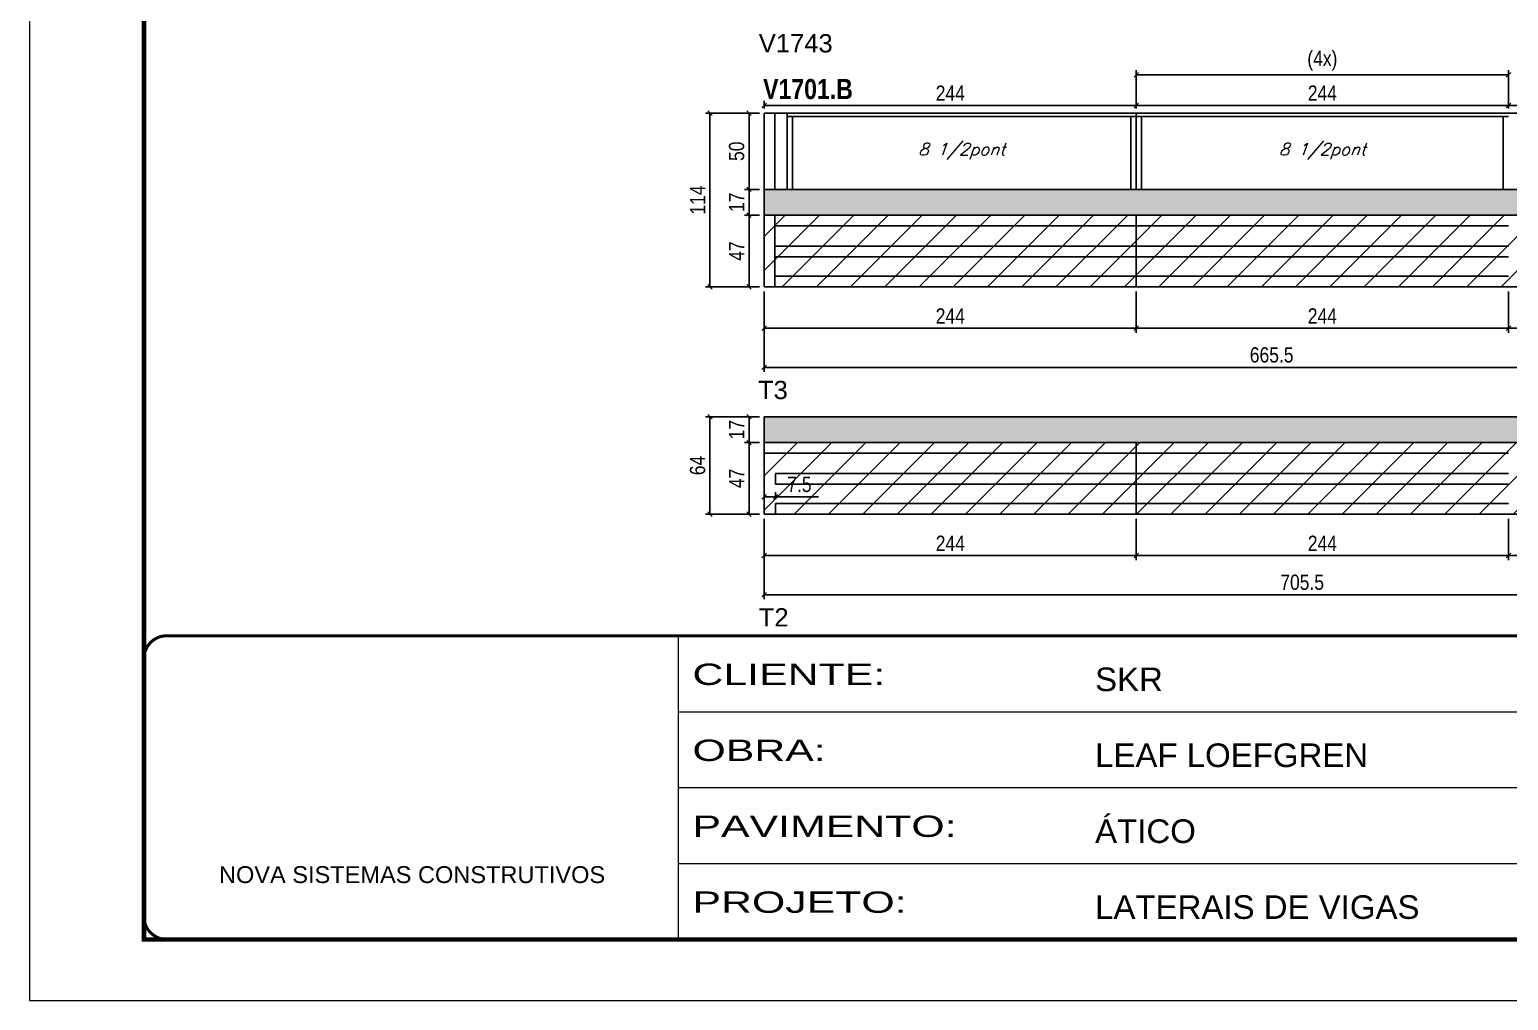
# Model space of a CAD drawing. Extents: x 3309 to 10008, y -2522 to 14608.
# Drawn here: x 4908 to 5878, y 12409 to 13046 of the extents above; entities that cross this region are included whole.
import ezdxf

# ---------------------------------------------------------------- set-up
doc = ezdxf.new("R2010")
doc.units = 0
doc.linetypes.add('CONTINUO', pattern=[0])
doc.linetypes.add('DASHED', pattern=[0.75, 0.5, -0.25])
for name, color, linetype in [('5', 5, 'Continuous'), ('COTA', 241, 'Continuous'), ('NOMENCLATURA', 7, 'Continuous'), ('Painéis', 200, 'Continuous'), ('SARR_2.2x7', 40, 'Continuous'), ('SARR_3.5x7', 81, 'Continuous'), ('texto', 7, 'Continuous')]:
    doc.layers.add(name, color=color, linetype=linetype)
for name, color, linetype, lineweight in [('Folhas', 255, 'Continuous', 9), ('Hachura', 251, 'Continuous', 9), ('SARRAFO DE PRESSAO', 251, 'DASHED', 9)]:
    doc.layers.add(name, color=color, linetype=linetype, lineweight=lineweight)
doc.styles.add('ARIAL', font='arial.ttf')
doc.styles.add('COTA TECNICA', font='techl___.ttf', dxfattribs={"height": 10})
doc.styles.add('Romans', font='romans.shx')
doc.styles.get("Standard").update_dxf_attribs({"font": 'arial.ttf'})
doc.styles.add('TECNICA', font='techb___.ttf', dxfattribs={"height": 10})
doc.styles.add('Tecnologia', font='')
doc.styles.get('Tecnologia').set_extended_font_data('Forgotten Futurist')
doc.dimstyles.new('PAINEL', dxfattribs={"dimtxt": 10, "dimasz": 3, "dimexe": 3, "dimexo": 3, "dimgap": 3, "dimtad": 1, "dimdec": 1, "dimzin": 12, "dimdsep": 46, "dimtxsty": 'COTA TECNICA', "dimblk1": 'OBLIQUE', "dimblk2": 'OBLIQUE', "dimsah": 1, "dimcen": 0.9, "dimclrd": 4, "dimclre": 4, "dimclrt": 240, "dimadec": 1, "dimazin": 3, "dimtfac": 1, "dimtdec": 1, "dimtmove": 0, "dimatfit": 3, "dimfxl": 1, "dimtolj": 1, "dimtzin": 12, "dimarcsym": 0})

# ---------------------------------------------------------------- blocks, each defined once
blk = doc.blocks.new('9999999999')
at = {"color": 30, "linetype": 'CONTINUO'}
for p, q in [((98564.56, 34230.21), (98564.56, 34429.45)), ((98564.56, 34379.64), (99583.98, 34379.64)), ((98564.56, 34329.83), (99487.98, 34329.83)), ((98564.56, 34280.02), (99487.98, 34280.02))]:
    blk.add_line(p, q, dxfattribs=at)
at = {"color": 30, "linetype": 'CONTINUO', "const_width": 2}
blk.add_lwpolyline([(99583.98, 34230.21), (99583.98, 34414.45, 0.414214), (99568.98, 34429.45), (98228.98, 34429.45, 0.414214), (98213.98, 34414.45), (98213.98, 34245.21, 0.414214), (98228.98, 34230.21), (99583.98, 34230.21)], format="xyb", dxfattribs=at)
at = {"layer": 'Folhas'}
blk.add_lwpolyline([(98138.98, 34190.21), (99623.98, 34190.21), (99623.98, 35240.21), (98138.98, 35240.21)], close=True, dxfattribs=at)
at = {"layer": 'Folhas', "color": 30, "const_width": 3}
blk.add_lwpolyline([(98213.98, 34230.21), (99583.98, 34230.21), (99583.98, 35200.21), (98213.98, 35200.21)], close=True, dxfattribs=at)
at = {"color": 7, "linetype": 'Continuous', "ltscale": 5, "style": 'ARIAL'}
for s, height, p in [('SKR', 15.483, (98837.68, 34393.13)), ('LEAF LOEFGREN', 15.4829, (98837.68, 34343.32)), ('ÁTICO', 15.483, (98837.68, 34293.51)), ('NOVA SISTEMAS CONSTRUTIVOS', 11.0592, (98263.19, 34267.21)), ('LATERAIS DE VIGAS', 15.4829, (98837.68, 34243.7))]:
    blk.add_text(s, height=height, dxfattribs=at).set_placement(p)
at = {"layer": 'Folhas', "color": 7, "style": 'Tecnologia', "width": 1.5}
for s, p in [('CLIENTE:', (98573.65, 34397.17)), ('OBRA:', (98573.65, 34347.31)), ('PAVIMENTO:', (98573.65, 34297.5)), ('PROJETO:', (98573.65, 34247.69))]:
    blk.add_text(s, height=14, dxfattribs=at).set_placement(p)
blk = doc.blocks.new('_Oblique')
at = {"color": 0, "linetype": 'ByBlock', "lineweight": -2}
blk.add_line((-0.5, -0.5), (0.5, 0.5), dxfattribs=at)
blk = doc.blocks.new('*D52')
at = {"layer": 'COTA', "color": 4, "linetype": 'ByBlock', "lineweight": -2, "transparency": 16777216}
for p, q in [((5389.6, 12874.39), (5389.6, 12847.27)), ((5633.6, 12874.39), (5633.6, 12847.27)), ((5633.6, 12850.27), (5389.6, 12850.27))]:
    blk.add_line(p, q, dxfattribs=at)
at = {"layer": 'Defpoints', "color": 0, "linetype": 'ByBlock', "transparency": 16777216}
for p in [(5389.6, 12877.39), (5633.6, 12877.39), (5389.6, 12850.27)]:
    blk.add_point(p, dxfattribs=at)
at = {"layer": 'COTA', "color": 4, "linetype": 'ByBlock', "lineweight": -2, "transparency": 16777216, "xscale": 3, "yscale": 3, "zscale": 3, "rotation": 180}
blk.add_blockref('_Oblique', (5389.6, 12850.27), dxfattribs=at)
at = {"layer": 'COTA', "color": 4, "linetype": 'ByBlock', "lineweight": -2, "transparency": 16777216, "xscale": 3, "yscale": 3, "zscale": 3}
blk.add_blockref('_Oblique', (5633.6, 12850.27), dxfattribs=at)
at = {"layer": 'COTA', "color": 240, "linetype": 'ByBlock', "transparency": 16777216, "insert": (5511.6, 12858.34), "char_height": 10, "attachment_point": 5, "style": 'COTA TECNICA'}
blk.add_mtext('\\A1;244', dxfattribs=at)
blk = doc.blocks.new('*D53')
at = {"layer": 'COTA', "color": 4, "lineweight": -2, "transparency": 16777216}
for p, q in [((5633.6, 12874.39), (5633.6, 12847.27)), ((5877.6, 12874.39), (5877.6, 12847.27)), ((5633.6, 12850.27), (5877.6, 12850.27))]:
    blk.add_line(p, q, dxfattribs=at)
at = {"layer": 'Defpoints', "color": 0, "transparency": 16777216}
for p in [(5633.6, 12877.39, 0), (5877.6, 12877.39, 0), (5877.6, 12850.27)]:
    blk.add_point(p, dxfattribs=at)
at = {"layer": 'COTA', "color": 4, "lineweight": -2, "transparency": 16777216, "xscale": 3, "yscale": 3, "zscale": 3, "rotation": 180}
blk.add_blockref('_Oblique', (5633.6, 12850.27), dxfattribs=at)
at = {"layer": 'COTA', "color": 4, "lineweight": -2, "transparency": 16777216, "xscale": 3, "yscale": 3, "zscale": 3}
blk.add_blockref('_Oblique', (5877.6, 12850.27), dxfattribs=at)
at = {"layer": 'COTA', "color": 240, "transparency": 16777216, "insert": (5755.6, 12858.34), "char_height": 10, "attachment_point": 5, "style": 'COTA TECNICA'}
blk.add_mtext('\\A1;244', dxfattribs=at)
blk = doc.blocks.new('*D54')
at = {"layer": 'COTA', "color": 4, "lineweight": -2, "transparency": 16777216}
for p, q in [((5877.6, 12874.39), (5877.6, 12847.27)), ((6055.1, 12874.39), (6055.1, 12847.27)), ((5877.6, 12850.27), (6055.1, 12850.27))]:
    blk.add_line(p, q, dxfattribs=at)
at = {"layer": 'Defpoints', "color": 0, "transparency": 16777216}
for p in [(5877.6, 12877.39, 0), (6055.1, 12877.39, 0), (6055.1, 12850.27)]:
    blk.add_point(p, dxfattribs=at)
at = {"layer": 'COTA', "color": 4, "lineweight": -2, "transparency": 16777216, "xscale": 3, "yscale": 3, "zscale": 3, "rotation": 180}
blk.add_blockref('_Oblique', (5877.6, 12850.27), dxfattribs=at)
at = {"layer": 'COTA', "color": 4, "lineweight": -2, "transparency": 16777216, "xscale": 3, "yscale": 3, "zscale": 3}
blk.add_blockref('_Oblique', (6055.1, 12850.27), dxfattribs=at)
at = {"layer": 'COTA', "color": 240, "transparency": 16777216, "insert": (5966.35, 12858.38), "char_height": 10, "attachment_point": 5, "style": 'COTA TECNICA'}
blk.add_mtext('\\A1;177.5', dxfattribs=at)
blk = doc.blocks.new('*D55')
at = {"layer": 'COTA', "color": 4, "lineweight": -2, "transparency": 16777216}
for p, q in [((5389.6, 12874.39), (5389.6, 12821.61)), ((6055.1, 12874.39), (6055.1, 12821.61)), ((6055.1, 12824.61), (5389.6, 12824.61))]:
    blk.add_line(p, q, dxfattribs=at)
at = {"layer": 'Defpoints', "color": 0, "transparency": 16777216}
for p in [(5389.6, 12877.39, 0), (6055.1, 12877.39, 0), (5389.6, 12824.61)]:
    blk.add_point(p, dxfattribs=at)
at = {"layer": 'COTA', "color": 4, "lineweight": -2, "transparency": 16777216, "xscale": 3, "yscale": 3, "zscale": 3, "rotation": 180}
blk.add_blockref('_Oblique', (5389.6, 12824.61), dxfattribs=at)
at = {"layer": 'COTA', "color": 4, "lineweight": -2, "transparency": 16777216, "xscale": 3, "yscale": 3, "zscale": 3}
blk.add_blockref('_Oblique', (6055.1, 12824.61), dxfattribs=at)
at = {"layer": 'COTA', "color": 240, "transparency": 16777216, "insert": (5722.35, 12832.72), "char_height": 10, "attachment_point": 5, "style": 'COTA TECNICA'}
blk.add_mtext('\\A1;665.5', dxfattribs=at)
blk = doc.blocks.new('*D56')
at = {"layer": 'COTA', "color": 4, "lineweight": -2, "transparency": 16777216}
for p, q in [((5386.6, 12924.39), (5376.65, 12924.39)), ((5379.65, 12877.39), (5379.65, 12924.39)), ((5386.6, 12877.39), (5376.65, 12877.39))]:
    blk.add_line(p, q, dxfattribs=at)
at = {"layer": 'Defpoints', "color": 0, "transparency": 16777216}
for p in [(5379.65, 12924.39), (5389.6, 12924.39), (5389.6, 12877.39)]:
    blk.add_point(p, dxfattribs=at)
at = {"layer": 'COTA', "color": 4, "lineweight": -2, "transparency": 16777216, "xscale": 3, "yscale": 3, "zscale": 3}
for p, rotation in [((5379.65, 12924.39), 90), ((5379.65, 12877.39), 270)]:
    blk.add_blockref('_Oblique', p, dxfattribs=dict(at, rotation=rotation))
at = {"layer": 'COTA', "color": 240, "transparency": 16777216, "insert": (5371.58, 12900.89), "char_height": 10, "attachment_point": 5, "rotation": 90, "style": 'COTA TECNICA'}
blk.add_mtext('\\A1;47', dxfattribs=at)
blk = doc.blocks.new('*D57')
at = {"layer": 'COTA', "color": 4, "lineweight": -2, "transparency": 16777216}
for p, q in [((5386.6, 12941.39), (5376.65, 12941.39)), ((5379.65, 12924.39), (5379.65, 12941.39)), ((5386.6, 12924.39), (5376.65, 12924.39))]:
    blk.add_line(p, q, dxfattribs=at)
at = {"layer": 'Defpoints', "color": 0, "transparency": 16777216}
for p in [(5379.65, 12941.39), (5389.6, 12941.39), (5389.6, 12924.39)]:
    blk.add_point(p, dxfattribs=at)
at = {"layer": 'COTA', "color": 4, "lineweight": -2, "transparency": 16777216, "xscale": 3, "yscale": 3, "zscale": 3}
for p, rotation in [((5379.65, 12941.39), 90), ((5379.65, 12924.39), 270)]:
    blk.add_blockref('_Oblique', p, dxfattribs=dict(at, rotation=rotation))
at = {"layer": 'COTA', "color": 240, "transparency": 16777216, "insert": (5371.58, 12932.89), "char_height": 10, "attachment_point": 5, "rotation": 90, "style": 'COTA TECNICA'}
blk.add_mtext('\\A1;17', dxfattribs=at)
blk = doc.blocks.new('*D58')
at = {"layer": 'COTA', "color": 4, "lineweight": -2, "transparency": 16777216}
for p, q in [((5386.6, 12991.39), (5351.02, 12991.39)), ((5354.02, 12877.39), (5354.02, 12991.39)), ((5386.6, 12877.39), (5351.02, 12877.39))]:
    blk.add_line(p, q, dxfattribs=at)
at = {"layer": 'Defpoints', "color": 0, "transparency": 16777216}
for p in [(5354.02, 12991.39), (5389.6, 12991.39), (5389.6, 12877.39)]:
    blk.add_point(p, dxfattribs=at)
at = {"layer": 'COTA', "color": 4, "lineweight": -2, "transparency": 16777216, "xscale": 3, "yscale": 3, "zscale": 3}
for p, rotation in [((5354.02, 12991.39), 90), ((5354.02, 12877.39), 270)]:
    blk.add_blockref('_Oblique', p, dxfattribs=dict(at, rotation=rotation))
at = {"layer": 'COTA', "color": 240, "transparency": 16777216, "insert": (5345.95, 12934.39), "char_height": 10, "attachment_point": 5, "rotation": 90, "style": 'COTA TECNICA'}
blk.add_mtext('\\A1;114', dxfattribs=at)
blk = doc.blocks.new('*D59')
at = {"layer": 'COTA', "color": 4, "linetype": 'ByBlock', "lineweight": -2, "transparency": 16777216}
for p, q in [((5389.6, 12725.23), (5389.6, 12698.11)), ((5633.6, 12725.23), (5633.6, 12698.11)), ((5633.6, 12701.11), (5389.6, 12701.11))]:
    blk.add_line(p, q, dxfattribs=at)
at = {"layer": 'Defpoints', "color": 0, "linetype": 'ByBlock', "transparency": 16777216}
for p in [(5389.6, 12728.23), (5633.6, 12728.23), (5389.6, 12701.11)]:
    blk.add_point(p, dxfattribs=at)
at = {"layer": 'COTA', "color": 4, "linetype": 'ByBlock', "lineweight": -2, "transparency": 16777216, "xscale": 3, "yscale": 3, "zscale": 3, "rotation": 180}
blk.add_blockref('_Oblique', (5389.6, 12701.11), dxfattribs=at)
at = {"layer": 'COTA', "color": 4, "linetype": 'ByBlock', "lineweight": -2, "transparency": 16777216, "xscale": 3, "yscale": 3, "zscale": 3}
blk.add_blockref('_Oblique', (5633.6, 12701.11), dxfattribs=at)
at = {"layer": 'COTA', "color": 240, "linetype": 'ByBlock', "transparency": 16777216, "insert": (5511.6, 12709.19), "char_height": 10, "attachment_point": 5, "style": 'COTA TECNICA'}
blk.add_mtext('\\A1;244', dxfattribs=at)
blk = doc.blocks.new('*D60')
at = {"layer": 'COTA', "color": 4, "lineweight": -2, "transparency": 16777216}
for p, q in [((5633.6, 12725.23), (5633.6, 12698.11)), ((5877.6, 12725.23), (5877.6, 12698.11)), ((5633.6, 12701.11), (5877.6, 12701.11))]:
    blk.add_line(p, q, dxfattribs=at)
at = {"layer": 'Defpoints', "color": 0, "transparency": 16777216}
for p in [(5633.6, 12728.23, 0), (5877.6, 12728.23, 0), (5877.6, 12701.11)]:
    blk.add_point(p, dxfattribs=at)
at = {"layer": 'COTA', "color": 4, "lineweight": -2, "transparency": 16777216, "xscale": 3, "yscale": 3, "zscale": 3, "rotation": 180}
blk.add_blockref('_Oblique', (5633.6, 12701.11), dxfattribs=at)
at = {"layer": 'COTA', "color": 4, "lineweight": -2, "transparency": 16777216, "xscale": 3, "yscale": 3, "zscale": 3}
blk.add_blockref('_Oblique', (5877.6, 12701.11), dxfattribs=at)
at = {"layer": 'COTA', "color": 240, "transparency": 16777216, "insert": (5755.6, 12709.19), "char_height": 10, "attachment_point": 5, "style": 'COTA TECNICA'}
blk.add_mtext('\\A1;244', dxfattribs=at)
blk = doc.blocks.new('*D61')
at = {"layer": 'COTA', "color": 4, "lineweight": -2, "transparency": 16777216}
for p, q in [((5877.6, 12725.23), (5877.6, 12698.11)), ((6095.1, 12725.23), (6095.1, 12698.11)), ((5877.6, 12701.11), (6095.1, 12701.11))]:
    blk.add_line(p, q, dxfattribs=at)
at = {"layer": 'Defpoints', "color": 0, "transparency": 16777216}
for p in [(5877.6, 12728.23, 0), (6095.1, 12728.23, 0), (6095.1, 12701.11)]:
    blk.add_point(p, dxfattribs=at)
at = {"layer": 'COTA', "color": 4, "lineweight": -2, "transparency": 16777216, "xscale": 3, "yscale": 3, "zscale": 3, "rotation": 180}
blk.add_blockref('_Oblique', (5877.6, 12701.11), dxfattribs=at)
at = {"layer": 'COTA', "color": 4, "lineweight": -2, "transparency": 16777216, "xscale": 3, "yscale": 3, "zscale": 3}
blk.add_blockref('_Oblique', (6095.1, 12701.11), dxfattribs=at)
at = {"layer": 'COTA', "color": 240, "transparency": 16777216, "insert": (5986.35, 12709.22), "char_height": 10, "attachment_point": 5, "style": 'COTA TECNICA'}
blk.add_mtext('\\A1;217.5', dxfattribs=at)
blk = doc.blocks.new('*D62')
at = {"layer": 'COTA', "color": 4, "lineweight": -2, "transparency": 16777216}
for p, q in [((5389.6, 12725.23), (5389.6, 12672.46)), ((6095.1, 12725.23), (6095.1, 12672.46)), ((6095.1, 12675.46), (5389.6, 12675.46))]:
    blk.add_line(p, q, dxfattribs=at)
at = {"layer": 'Defpoints', "color": 0, "transparency": 16777216}
for p in [(5389.6, 12728.23, 0), (6095.1, 12728.23, 0), (5389.6, 12675.46)]:
    blk.add_point(p, dxfattribs=at)
at = {"layer": 'COTA', "color": 4, "lineweight": -2, "transparency": 16777216, "xscale": 3, "yscale": 3, "zscale": 3, "rotation": 180}
blk.add_blockref('_Oblique', (5389.6, 12675.46), dxfattribs=at)
at = {"layer": 'COTA', "color": 4, "lineweight": -2, "transparency": 16777216, "xscale": 3, "yscale": 3, "zscale": 3}
blk.add_blockref('_Oblique', (6095.1, 12675.46), dxfattribs=at)
at = {"layer": 'COTA', "color": 240, "transparency": 16777216, "insert": (5742.35, 12683.57), "char_height": 10, "attachment_point": 5, "style": 'COTA TECNICA'}
blk.add_mtext('\\A1;705.5', dxfattribs=at)
blk = doc.blocks.new('*D63')
at = {"layer": 'COTA', "color": 4, "lineweight": -2, "transparency": 16777216}
for p, q in [((5386.6, 12775.23), (5376.65, 12775.23)), ((5379.65, 12728.23), (5379.65, 12775.23)), ((5386.6, 12728.23), (5376.65, 12728.23))]:
    blk.add_line(p, q, dxfattribs=at)
at = {"layer": 'Defpoints', "color": 0, "transparency": 16777216}
for p in [(5379.65, 12775.23), (5389.6, 12775.23), (5389.6, 12728.23)]:
    blk.add_point(p, dxfattribs=at)
at = {"layer": 'COTA', "color": 4, "lineweight": -2, "transparency": 16777216, "xscale": 3, "yscale": 3, "zscale": 3}
for p, rotation in [((5379.65, 12775.23), 90), ((5379.65, 12728.23), 270)]:
    blk.add_blockref('_Oblique', p, dxfattribs=dict(at, rotation=rotation))
at = {"layer": 'COTA', "color": 240, "transparency": 16777216, "insert": (5371.58, 12751.73), "char_height": 10, "attachment_point": 5, "rotation": 90, "style": 'COTA TECNICA'}
blk.add_mtext('\\A1;47', dxfattribs=at)
blk = doc.blocks.new('*D64')
at = {"layer": 'COTA', "color": 4, "lineweight": -2, "transparency": 16777216}
for p, q in [((5386.6, 12792.23), (5376.65, 12792.23)), ((5379.65, 12775.23), (5379.65, 12792.23)), ((5386.6, 12775.23), (5376.65, 12775.23))]:
    blk.add_line(p, q, dxfattribs=at)
at = {"layer": 'Defpoints', "color": 0, "transparency": 16777216}
for p in [(5379.65, 12792.23), (5389.6, 12792.23), (5389.6, 12775.23)]:
    blk.add_point(p, dxfattribs=at)
at = {"layer": 'COTA', "color": 4, "lineweight": -2, "transparency": 16777216, "xscale": 3, "yscale": 3, "zscale": 3}
for p, rotation in [((5379.65, 12792.23), 90), ((5379.65, 12775.23), 270)]:
    blk.add_blockref('_Oblique', p, dxfattribs=dict(at, rotation=rotation))
at = {"layer": 'COTA', "color": 240, "transparency": 16777216, "insert": (5371.58, 12783.73), "char_height": 10, "attachment_point": 5, "rotation": 90, "style": 'COTA TECNICA'}
blk.add_mtext('\\A1;17', dxfattribs=at)
blk = doc.blocks.new('*D65')
at = {"layer": 'COTA', "color": 4, "lineweight": -2, "transparency": 16777216}
for p, q in [((5386.6, 12792.23), (5351.02, 12792.23)), ((5354.02, 12728.23), (5354.02, 12792.23)), ((5386.6, 12728.23), (5351.02, 12728.23))]:
    blk.add_line(p, q, dxfattribs=at)
at = {"layer": 'Defpoints', "color": 0, "transparency": 16777216}
for p in [(5354.02, 12792.23), (5389.6, 12792.23), (5389.6, 12728.23)]:
    blk.add_point(p, dxfattribs=at)
at = {"layer": 'COTA', "color": 4, "lineweight": -2, "transparency": 16777216, "xscale": 3, "yscale": 3, "zscale": 3}
for p, rotation in [((5354.02, 12792.23), 90), ((5354.02, 12728.23), 270)]:
    blk.add_blockref('_Oblique', p, dxfattribs=dict(at, rotation=rotation))
at = {"layer": 'COTA', "color": 240, "transparency": 16777216, "insert": (5345.92, 12760.23), "char_height": 10, "attachment_point": 5, "rotation": 90, "style": 'COTA TECNICA'}
blk.add_mtext('\\A1;64', dxfattribs=at)
blk = doc.blocks.new('*D117')
at = {"layer": 'COTA', "color": 4, "lineweight": -2, "transparency": 16777216}
for p, q in [((5389.6, 12731.23), (5389.6, 12742.63)), ((5397.1, 12738.23), (5397.1, 12742.63)), ((5389.6, 12739.63), (5397.1, 12739.63)), ((5397.1, 12739.63), (5425.26, 12739.63))]:
    blk.add_line(p, q, dxfattribs=at)
at = {"layer": 'Defpoints', "color": 0, "transparency": 16777216}
for p in [(5397.1, 12739.63), (5397.1, 12735.23), (5389.6, 12728.23)]:
    blk.add_point(p, dxfattribs=at)
at = {"layer": 'COTA', "color": 4, "lineweight": -2, "transparency": 16777216, "xscale": 3, "yscale": 3, "zscale": 3, "rotation": 180}
blk.add_blockref('_Oblique', (5389.6, 12739.63), dxfattribs=at)
at = {"layer": 'COTA', "color": 4, "lineweight": -2, "transparency": 16777216, "xscale": 3, "yscale": 3, "zscale": 3}
blk.add_blockref('_Oblique', (5397.1, 12739.63), dxfattribs=at)
at = {"layer": 'COTA', "color": 240, "transparency": 16777216, "insert": (5412.68, 12747.74), "char_height": 10, "attachment_point": 5, "style": 'COTA TECNICA'}
blk.add_mtext('\\A1;7.5', dxfattribs=at)
blk = doc.blocks.new('*D2408')
at = {"layer": 'COTA', "color": 4, "lineweight": -2, "transparency": 16777216}
for p, q in [((5386.6, 12991.39), (5376.65, 12991.39)), ((5379.65, 12941.39), (5379.65, 12991.39)), ((5386.6, 12941.39), (5376.65, 12941.39))]:
    blk.add_line(p, q, dxfattribs=at)
at = {"layer": 'Defpoints', "color": 0, "transparency": 16777216}
for p in [(5379.65, 12991.39), (5389.6, 12991.39), (5389.6, 12941.39)]:
    blk.add_point(p, dxfattribs=at)
at = {"layer": 'COTA', "color": 4, "lineweight": -2, "transparency": 16777216, "xscale": 3, "yscale": 3, "zscale": 3}
for p, rotation in [((5379.65, 12991.39), 90), ((5379.65, 12941.39), 270)]:
    blk.add_blockref('_Oblique', p, dxfattribs=dict(at, rotation=rotation))
at = {"layer": 'COTA', "color": 240, "transparency": 16777216, "insert": (5371.54, 12966.39), "char_height": 10, "attachment_point": 5, "rotation": 90, "style": 'COTA TECNICA'}
blk.add_mtext('\\A1;50', dxfattribs=at)
blk = doc.blocks.new('*D2409')
at = {"layer": 'COTA', "color": 4, "lineweight": -2, "transparency": 16777216}
for p, q in [((5389.6, 12994.39), (5389.6, 12999.46)), ((5389.6, 12996.46), (5633.6, 12996.46)), ((5633.6, 12994.39), (5633.6, 12999.46))]:
    blk.add_line(p, q, dxfattribs=at)
at = {"layer": 'Defpoints', "color": 0, "transparency": 16777216}
for p in [(5633.6, 12996.46), (5389.6, 12991.39), (5633.6, 12991.39)]:
    blk.add_point(p, dxfattribs=at)
at = {"layer": 'COTA', "color": 4, "lineweight": -2, "transparency": 16777216, "xscale": 3, "yscale": 3, "zscale": 3, "rotation": 180}
blk.add_blockref('_Oblique', (5389.6, 12996.46), dxfattribs=at)
at = {"layer": 'COTA', "color": 4, "lineweight": -2, "transparency": 16777216, "xscale": 3, "yscale": 3, "zscale": 3}
blk.add_blockref('_Oblique', (5633.6, 12996.46), dxfattribs=at)
at = {"layer": 'COTA', "color": 240, "transparency": 16777216, "insert": (5511.6, 13004.53), "char_height": 10, "attachment_point": 5, "style": 'COTA TECNICA'}
blk.add_mtext('\\A1;244', dxfattribs=at)
blk = doc.blocks.new('*D2410')
at = {"layer": 'COTA', "color": 4, "lineweight": -2, "transparency": 16777216}
for p, q in [((5633.6, 12994.39), (5633.6, 12999.46)), ((5633.6, 12996.46), (5877.6, 12996.46)), ((5877.6, 12994.39), (5877.6, 12999.46))]:
    blk.add_line(p, q, dxfattribs=at)
at = {"layer": 'Defpoints', "color": 0, "transparency": 16777216}
for p in [(5877.6, 12996.46), (5633.6, 12991.39), (5877.6, 12991.39)]:
    blk.add_point(p, dxfattribs=at)
at = {"layer": 'COTA', "color": 4, "lineweight": -2, "transparency": 16777216, "xscale": 3, "yscale": 3, "zscale": 3, "rotation": 180}
blk.add_blockref('_Oblique', (5633.6, 12996.46), dxfattribs=at)
at = {"layer": 'COTA', "color": 4, "lineweight": -2, "transparency": 16777216, "xscale": 3, "yscale": 3, "zscale": 3}
blk.add_blockref('_Oblique', (5877.6, 12996.46), dxfattribs=at)
at = {"layer": 'COTA', "color": 240, "transparency": 16777216, "insert": (5755.6, 13004.53), "char_height": 10, "attachment_point": 5, "style": 'COTA TECNICA'}
blk.add_mtext('\\A1;244', dxfattribs=at)
blk = doc.blocks.new('*D2411')
at = {"layer": 'COTA', "color": 4, "lineweight": -2, "transparency": 16777216}
for p, q in [((5877.6, 12994.39), (5877.6, 12999.46)), ((5877.6, 12996.46), (6100.6, 12996.46)), ((6100.6, 12994.39), (6100.6, 12999.46))]:
    blk.add_line(p, q, dxfattribs=at)
at = {"layer": 'Defpoints', "color": 0, "transparency": 16777216}
for p in [(6100.6, 12996.46), (5877.6, 12991.39), (6100.6, 12991.39)]:
    blk.add_point(p, dxfattribs=at)
at = {"layer": 'COTA', "color": 4, "lineweight": -2, "transparency": 16777216, "xscale": 3, "yscale": 3, "zscale": 3, "rotation": 180}
blk.add_blockref('_Oblique', (5877.6, 12996.46), dxfattribs=at)
at = {"layer": 'COTA', "color": 4, "lineweight": -2, "transparency": 16777216, "xscale": 3, "yscale": 3, "zscale": 3}
blk.add_blockref('_Oblique', (6100.6, 12996.46), dxfattribs=at)
at = {"layer": 'COTA', "color": 240, "transparency": 16777216, "insert": (5989.1, 13004.68), "char_height": 10, "attachment_point": 5, "style": 'COTA TECNICA'}
blk.add_mtext('\\A1;223', dxfattribs=at)
blk = doc.blocks.new('*D2412')
at = {"layer": 'COTA', "color": 4, "lineweight": -2, "transparency": 16777216}
for p, q in [((5633.6, 12994.39), (5633.6, 13019.56)), ((5633.6, 13016.56), (5877.6, 13016.56)), ((5877.6, 12994.39), (5877.6, 13019.56))]:
    blk.add_line(p, q, dxfattribs=at)
at = {"layer": 'Defpoints', "color": 0, "transparency": 16777216}
for p in [(5877.6, 13016.56), (5633.6, 12991.39), (5877.6, 12991.39)]:
    blk.add_point(p, dxfattribs=at)
at = {"layer": 'COTA', "color": 4, "lineweight": -2, "transparency": 16777216, "xscale": 3, "yscale": 3, "zscale": 3, "rotation": 180}
blk.add_blockref('_Oblique', (5633.6, 13016.56), dxfattribs=at)
at = {"layer": 'COTA', "color": 4, "lineweight": -2, "transparency": 16777216, "xscale": 3, "yscale": 3, "zscale": 3}
blk.add_blockref('_Oblique', (5877.6, 13016.56), dxfattribs=at)
at = {"layer": 'COTA', "color": 240, "transparency": 16777216, "insert": (5755.6, 13025.78), "char_height": 10, "attachment_point": 5, "style": 'COTA TECNICA'}
blk.add_mtext('\\A1;(4x)', dxfattribs=at)

msp = doc.modelspace()

# ---------------------------------------------------------------- hatches: boundary and pattern name
at = {"layer": 'COTA'}
h = msp.add_hatch(dxfattribs=at)
h.set_pattern_fill('AR-CONC', color=256, scale=0.03)
h.set_pattern_definition([(50, (1647.4945, 3389.074), (5.46554, -0.4781726), [0.5715, -6.2865]), (355, (1647.4945, 3389.074), (-1.0573026, 5.7317054), [0.4572, -5.0292175]), (100.451445, (1647.95, 3389.034), (4.4082374, 5.2535326), [0.4857003, -5.3427073]), (46.1842, (1647.4945, 3390.598), (8.1323712, -1.26127), [0.85725, -9.42975]), (96.63556, (1648.172, 3390.493), (7.122124, 7.422784), [0.728551, -8.014068]), (351.18415, (1647.4945, 3390.598), (7.122124, 7.422784), [0.685799, -7.543792]), (21, (1648.2565, 3390.217), (4.5484317, -3.067956), [0.5715, -6.2865]), (326, (1648.2565, 3390.217), (1.854061, 5.525639), [0.4572, -5.0292]), (71.451445, (1648.6356, 3389.9613), (6.4024926, 2.457683), [0.4857003, -5.342698]), (37.5, (1647.4945, 3389.074), (0.0926581, 2.53665117), [0, -4.96824, 0, -5.1054, 0, -5.04825]), (7.5, (1647.4945, 3389.074), (2.0045899, 3.00541724), [0, -2.91084, 0, -4.85394, 0, -1.92405]), (327.5, (1645.7953, 3389.074), (4.06771786, -0.1718623), [0, -1.905, 0, -5.9436, 0, -7.8867]), (317.5, (1645.0333, 3389.074), (4.4438754, 0.7627947), [0, -2.4765, 0, -3.94716, 0, -5.6007])])
h.paths.add_polyline_path([(6055.1, 12924.39), (6055.1, 12941.39), (5389.6, 12941.39), (5389.6, 12924.39)])
h = msp.add_hatch(dxfattribs=at)
h.set_pattern_fill('AR-CONC', color=256, scale=0.03)
h.set_pattern_definition([(50, (1647.4945, 3239.919), (5.46554, -0.4781726), [0.5715, -6.2865]), (355, (1647.4945, 3239.919), (-1.0573026, 5.7317054), [0.4572, -5.0292175]), (100.451445, (1647.95, 3239.8793), (4.4082374, 5.2535326), [0.4857003, -5.3427073]), (46.1842, (1647.4945, 3241.443), (8.1323712, -1.26127), [0.85725, -9.42975]), (96.63556, (1648.172, 3241.338), (7.122124, 7.422784), [0.728551, -8.014068]), (351.18415, (1647.4945, 3241.443), (7.122124, 7.422784), [0.685799, -7.543792]), (21, (1648.2565, 3241.062), (4.5484317, -3.067956), [0.5715, -6.2865]), (326, (1648.2565, 3241.062), (1.854061, 5.525639), [0.4572, -5.0292]), (71.451445, (1648.6356, 3240.8065), (6.4024926, 2.457683), [0.4857003, -5.342698]), (37.5, (1647.4945, 3239.9192), (0.0926581, 2.53665117), [0, -4.96824, 0, -5.1054, 0, -5.04825]), (7.5, (1647.4945, 3239.9192), (2.0045899, 3.00541724), [0, -2.91084, 0, -4.85394, 0, -1.92405]), (327.5, (1645.7953, 3239.9192), (4.06771786, -0.17186232), [0, -1.905, 0, -5.9436, 0, -7.8867]), (317.5, (1645.0333, 3239.9192), (4.4438754, 0.7627947), [0, -2.4765, 0, -3.94716, 0, -5.6007])])
h.paths.add_polyline_path([(6095.1, 12775.23), (6095.1, 12792.23), (5389.6, 12792.23), (5389.6, 12775.23)])
at = {"layer": 'Hachura', "linetype": 'ByBlock'}
h = msp.add_hatch(dxfattribs=at)
h.set_pattern_fill('ANSI31', color=256, scale=5)
h.paths.add_polyline_path([(5389.6, 12924.39), (5389.6, 12877.39), (5633.6, 12877.39), (5633.6, 12924.39)])
h.paths.add_polyline_path([(5633.6, 12924.39), (5633.6, 12877.39), (5877.6, 12877.39), (5877.6, 12924.39)])
h.paths.add_polyline_path([(5877.6, 12924.39), (5877.6, 12877.39), (6055.1, 12877.39), (6055.1, 12924.39)])
h = msp.add_hatch(dxfattribs=at)
h.set_pattern_fill('ANSI31', color=256, scale=5)
h.paths.add_polyline_path([(5633.6, 12728.23), (5633.6, 12775.23), (5389.6, 12775.23), (5389.6, 12728.23)])
h.paths.add_polyline_path([(5633.6, 12775.23), (5633.6, 12728.23), (5877.6, 12728.23), (5877.6, 12775.23)])
h.paths.add_polyline_path([(5877.6, 12775.23), (5877.6, 12728.23), (6095.1, 12728.23), (6095.1, 12775.23)])

# ---------------------------------------------------------------- linework, layer by layer
at = {"layer": 'COTA'}
for p, q in [((5389.6, 12924.39), (5389.6, 12941.39)), ((5389.6, 12775.23), (5389.6, 12792.23)), ((5389.6, 12792.23), (6095.1, 12792.23)), ((5397.1, 12754.89), (5397.1, 12747.89)), ((5397.1, 12735.23), (5397.1, 12728.23))]:
    msp.add_line(p, q, dxfattribs=at)
at = {"layer": 'Painéis', "linetype": 'ByBlock'}
for p, q in [((5389.6, 12991.39), (6100.6, 12991.39)), ((5389.6, 12941.39), (5389.6, 12991.39)), ((5633.6, 12941.39), (5633.6, 12991.39)), ((5389.6, 12941.39), (6100.6, 12941.39)), ((6055.1, 12924.39), (5389.6, 12924.39)), ((5389.6, 12877.39), (5389.6, 12924.39)), ((5633.6, 12877.39), (5633.6, 12924.39)), ((6055.1, 12877.39), (5389.6, 12877.39)), ((6095.1, 12775.23), (5389.6, 12775.23)), ((5389.6, 12728.23), (5389.6, 12775.23)), ((5633.6, 12728.23), (5633.6, 12775.23)), ((6095.1, 12728.23), (5389.6, 12728.23))]:
    msp.add_line(p, q, dxfattribs=at)
at = {"layer": 'SARR_2.2x7', "linetype": 'Continuous'}
for p, q in [((5396.6, 12941.39), (5396.6, 12991.39)), ((5633.6, 12989.19), (5404.6, 12989.19)), ((5633.6, 12989.19), (5877.6, 12989.19)), ((5396.6, 12877.39), (5396.6, 12924.39)), ((5396.6, 12917.39), (5633.6, 12917.39)), ((5877.6, 12917.39), (5633.6, 12917.39)), ((5396.6, 12904.05), (5633.6, 12904.05)), ((5877.6, 12904.05), (5633.6, 12904.05)), ((5396.6, 12897.05), (5633.6, 12897.05)), ((5877.6, 12897.05), (5633.6, 12897.05)), ((5396.6, 12884.39), (5633.6, 12884.39)), ((5877.6, 12884.39), (5633.6, 12884.39)), ((5389.6, 12768.23), (5633.6, 12768.23)), ((5877.6, 12768.23), (5633.6, 12768.23)), ((5397.1, 12754.89), (5633.6, 12754.89)), ((5877.6, 12754.89), (5633.6, 12754.89)), ((5397.1, 12747.89), (5633.6, 12747.89)), ((5877.6, 12747.89), (5633.6, 12747.89)), ((5397.1, 12735.23), (5633.6, 12735.23)), ((5877.6, 12735.23), (5633.6, 12735.23))]:
    msp.add_line(p, q, dxfattribs=at)
at = {"layer": 'SARR_3.5x7'}
for p, q in [((5404.6, 12991.39), (5404.6, 12941.39)), ((5408.1, 12989.19), (5408.1, 12941.39)), ((5630.1, 12989.19), (5630.1, 12941.39)), ((5637.1, 12989.19), (5637.1, 12941.39)), ((5874.1, 12989.19), (5874.1, 12941.39))]:
    msp.add_line(p, q, dxfattribs=at)

# ---------------------------------------------------------------- block references
at = {"layer": 'SARRAFO DE PRESSAO', "color": 6, "linetype": 'ByBlock'}
msp.add_blockref('9999999999', (-93231.11, -21780.92), dxfattribs=at)

# ---------------------------------------------------------------- texts
at = {"layer": '5', "linetype": 'Continuous'}
for s, rotation, p in [('V1743', 359.99996, (5386.03, 13031.2)), ('T3', 0.00004, (5385.49, 12803.77)), ('T2', 359.99996, (5386.03, 12654.61))]:
    msp.add_text(s, height=12, rotation=rotation, dxfattribs=at).set_placement(p)
at = {"layer": 'NOMENCLATURA', "style": 'TECNICA'}
msp.add_text('V1701.B', height=13.2, dxfattribs=at).set_placement((5388.89, 13000.58))
at = {"layer": 'texto', "color": 2, "char_height": 8, "attachment_point": 5, "style": 'Romans'}
for insert in [(5519.1, 12966.39), (5755.6, 12966.39)]:
    msp.add_mtext('{\\Q19;\\C256;8 1/2pont}', dxfattribs=dict(at, insert=insert))

# ---------------------------------------------------------------- dimensions: what is measured, and where the dimension line sits
at = {"layer": 'COTA'}
dim = msp.add_linear_dim(base=(5877.6, 13016.56), p1=(5633.6, 12991.39), p2=(5877.6, 12991.39), text='(4x)', dimstyle='PAINEL', dxfattribs=at)
dim.commit()
dim.dimension.update_dxf_attribs({"geometry": '*D2412', "text_midpoint": (5755.6, 13025.78)})
for base, p1, p2, picture, middle in [((5633.6, 12996.46), (5389.6, 12991.39), (5633.6, 12991.39), '*D2409', (5511.6, 13004.53)), ((5389.6, 12824.61, 0), (6055.1, 12877.39), (5389.6, 12877.39), '*D55', (5722.35, 12832.72, 0)), ((5877.6, 12850.27, 0), (5633.6, 12877.39), (5877.6, 12877.39), '*D53', (5755.6, 12858.34, 0)), ((6055.1, 12850.27, 0), (5877.6, 12877.39), (6055.1, 12877.39), '*D54', (5966.35, 12858.38, 0)), ((5397.1, 12739.63), (5389.6, 12728.23), (5397.1, 12735.23), '*D117', (5412.68, 12747.74)), ((5389.6, 12675.46, 0), (6095.1, 12728.23), (5389.6, 12728.23), '*D62', (5742.35, 12683.57, 0)), ((5877.6, 12701.11, 0), (5633.6, 12728.23), (5877.6, 12728.23), '*D60', (5755.6, 12709.19, 0)), ((6095.1, 12701.11, 0), (5877.6, 12728.23), (6095.1, 12728.23), '*D61', (5986.35, 12709.22, 0))]:
    dim = msp.add_linear_dim(base=base, p1=p1, p2=p2, dimstyle='PAINEL', dxfattribs=at)
    dim.commit()
    dim.dimension.update_dxf_attribs({"geometry": picture, "text_midpoint": middle})
for base, p1, p2, picture, middle in [((5877.6, 12996.46), (5633.6, 12991.39), (5877.6, 12991.39), '*D2410', (5755.6, 13004.53)), ((6100.6, 12996.46), (5877.6, 12991.39), (6100.6, 12991.39), '*D2411', (5989.1, 13004.68))]:
    dim = msp.add_linear_dim(base=base, p1=p1, p2=p2, dimstyle='PAINEL', override={"dimtmove": 1}, dxfattribs=at)
    dim.commit()
    dim.dimension.update_dxf_attribs({"geometry": picture, "text_midpoint": middle})
for base, p1, p2, picture, middle in [((5354.02, 12991.39), (5389.6, 12877.39), (5389.6, 12991.39), '*D58', (5345.95, 12934.39)), ((5379.65, 12991.39), (5389.6, 12941.39), (5389.6, 12991.39), '*D2408', (5371.54, 12966.39)), ((5379.65, 12941.39), (5389.6, 12924.39), (5389.6, 12941.39), '*D57', (5371.58, 12932.89)), ((5379.65, 12924.39), (5389.6, 12877.39), (5389.6, 12924.39), '*D56', (5371.58, 12900.89)), ((5354.02, 12792.23), (5389.6, 12728.23), (5389.6, 12792.23), '*D65', (5345.92, 12760.23)), ((5379.65, 12792.23), (5389.6, 12775.23), (5389.6, 12792.23), '*D64', (5371.58, 12783.73)), ((5379.65, 12775.23), (5389.6, 12728.23), (5389.6, 12775.23), '*D63', (5371.58, 12751.73))]:
    dim = msp.add_linear_dim(base=base, p1=p1, p2=p2, angle=90, dimstyle='PAINEL', dxfattribs=at)
    dim.commit()
    dim.dimension.update_dxf_attribs({"geometry": picture, "text_midpoint": middle})
at = {"layer": 'COTA', "linetype": 'ByBlock'}
for base, p1, p2, picture, middle in [((5389.6, 12850.27), (5633.6, 12877.39), (5389.6, 12877.39), '*D52', (5511.6, 12858.34)), ((5389.6, 12701.11), (5633.6, 12728.23), (5389.6, 12728.23), '*D59', (5511.6, 12709.19))]:
    dim = msp.add_linear_dim(base=base, p1=p1, p2=p2, angle=180, dimstyle='PAINEL', override={"dimtmove": 1}, dxfattribs=at)
    dim.commit()
    dim.dimension.update_dxf_attribs({"geometry": picture, "text_midpoint": middle})

doc.saveas('drawing.dxf')
